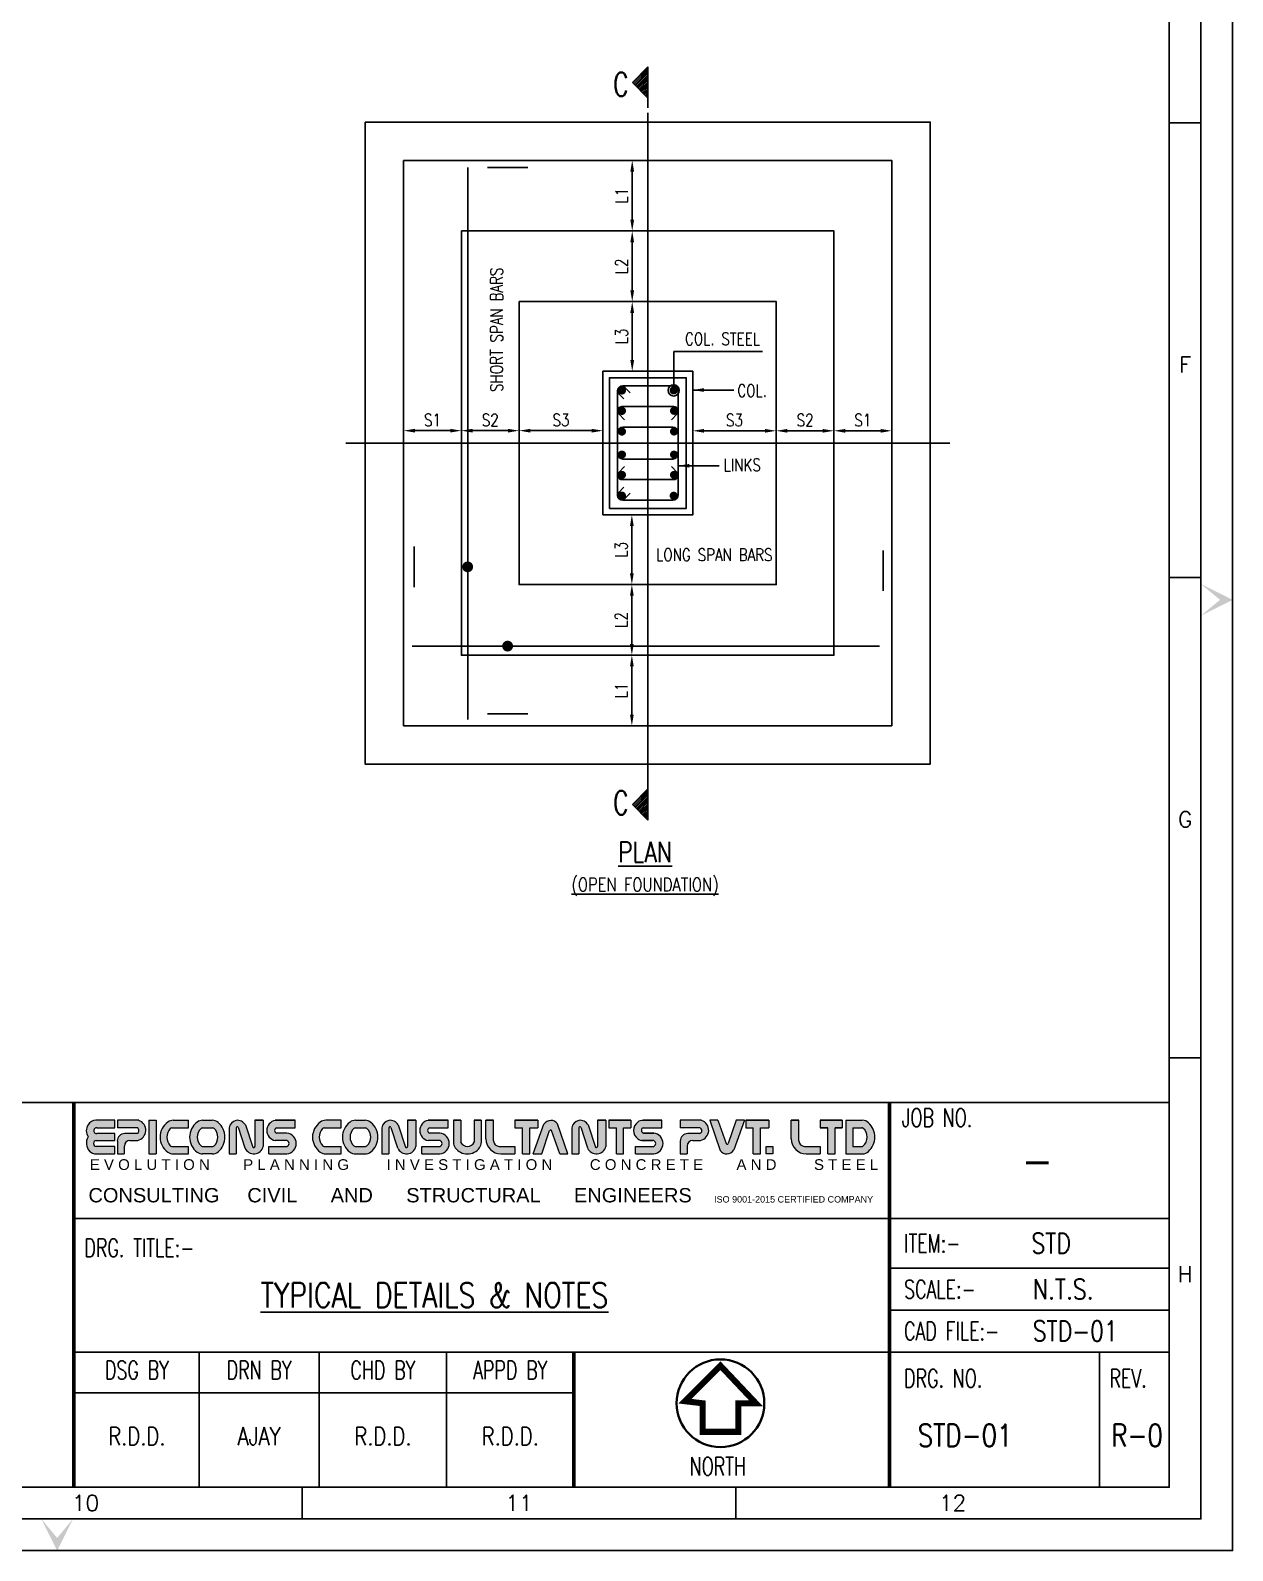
# Model space of a CAD drawing. Extents: x 455722 to 1142355, y -625363 to -272741.
# Drawn here: x 602676 to 629471, y -356295 to -322422 of the extents above; entities that cross this region are included whole.
import ezdxf
from ezdxf.enums import TextEntityAlignment as Align
from ezdxf.lldxf.tags import DXFTag

# ---------------------------------------------------------------- set-up
doc = ezdxf.new("R2010")
doc.units = 0
doc.header["$LTSCALE"] = 500
doc.header["$MEASUREMENT"] = 0
doc.layers.get('DEFPOINTS').update_dxf_attribs({"color": 4})
doc.layers.add('00 ECPL LOGO', color=250, linetype='Continuous', lineweight=20)
for name, color, linetype in [('CEN', 8, 'CENTER'), ('COL', 1, 'Continuous'), ('DIM', 5, 'Continuous'), ('FOOT', 4, 'Continuous'), ('LINK', 2, 'Continuous'), ('MISC', 5, 'Continuous'), ('NO. SECTION', 1, 'Continuous'), ('PNA', 10, 'Continuous'), ('S-REINFORCEMENT', 6, 'Continuous'), ('S-TEXT-1', 4, 'Continuous'), ('S-TITLE', 6, 'Continuous'), ('TEXT', 4, 'Continuous'), ('TEXT (SHEET)', 4, 'Continuous'), ('TEXT1', 2, 'Continuous'), ('TITLE', 4, 'Continuous')]:
    doc.layers.add(name, color=color, linetype=linetype)
doc.styles.add('ROMANS', font='r.shx', dxfattribs={"width": 0.8, "height": 275, "bigfont": 'bigfont.shx'})
doc.styles.add('SEC. TEXT', font='arial.ttf', dxfattribs={"height": 180})
tags = doc.linetypes.add('CENTER', pattern=[2, 1.25, -0.25, 0.25, -0.25]).pattern_tags.tags
tags[10:11] = [DXFTag(74, 4), DXFTag(75, 0), DXFTag(340, '0'), DXFTag(46, 1.0), DXFTag(50, 0.0), DXFTag(44, 0.0), DXFTag(45, 0.0)]
tags[8:9] = [DXFTag(74, 4), DXFTag(75, 0), DXFTag(340, '0'), DXFTag(46, 1.0), DXFTag(50, 0.0), DXFTag(44, 0.0), DXFTag(45, 0.0)]
tags[6:7] = [DXFTag(74, 4), DXFTag(75, 0), DXFTag(340, '0'), DXFTag(46, 1.0), DXFTag(50, 0.0), DXFTag(44, 0.0), DXFTag(45, 0.0)]
tags[4:5] = [DXFTag(74, 4), DXFTag(75, 0), DXFTag(340, '0'), DXFTag(46, 1.0), DXFTag(50, 0.0), DXFTag(44, 0.0), DXFTag(45, 0.0)]
tags = doc.linetypes.add('HIDDEN', pattern=[0.375, 0.25, -0.125]).pattern_tags.tags
tags[6:7] = [DXFTag(74, 4), DXFTag(75, 0), DXFTag(340, '0'), DXFTag(46, 1.0), DXFTag(50, 0.0), DXFTag(44, 0.0), DXFTag(45, 0.0)]
tags[4:5] = [DXFTag(74, 4), DXFTag(75, 0), DXFTag(340, '0'), DXFTag(46, 1.0), DXFTag(50, 0.0), DXFTag(44, 0.0), DXFTag(45, 0.0)]
doc.dimstyles.new('dim25', dxfattribs={"dimtxt": 250, "dimasz": 250, "dimexe": 200, "dimexo": 200, "dimgap": 100, "dimtad": 1, "dimdec": 0, "dimlfac": 0.25, "dimzin": 0, "dimdsep": 46, "dimtxsty": 'ROMANS', "dimcen": 0, "dimclrd": 5, "dimclre": 5, "dimclrt": 4, "dimadec": 0, "dimazin": 0, "dimtfac": 1, "dimtdec": 0, "dimtix": 1, "dimtofl": 0, "dimtmove": 2, "dimatfit": 3, "dimfxl": 0, "dimtolj": 1, "dimtzin": 0, "dimlwd": -1, "dimlwe": -1, "dimarcsym": 0})

# ---------------------------------------------------------------- blocks, each defined once
blk = doc.blocks.new('FOLDER')
at = {"layer": 'PNA'}
for points in [[(-1250, 2500), (0, 0), (0, 1000)], [(1250, 2500), (0, 0), (0, 1000)]]:
    blk.add_solid(points, dxfattribs=at)
blk = doc.blocks.new('A1')
at = {"layer": '00 ECPL LOGO'}
h = blk.add_hatch(color=7, dxfattribs=at)
h.dxf.hatch_style = 1
h.paths.add_polyline_path([(65416, 6564), (65416, 6682), (65123, 6682, 0.261636), (64999, 6612, 0.285841), (65001, 6424, 0.344902), (65022, 6205, 0.204992), (65127, 6161), (65416, 6161), (65416, 6276), (65134, 6276, -1), (65128, 6370), (65416, 6370), (65416, 6476), (65134, 6476, -1), (65132, 6564)])
h = blk.add_hatch(color=7, dxfattribs=at)
h.dxf.hatch_style = 1
h.paths.add_polyline_path([(65787, 6682), (65455, 6682), (65455, 6564), (65771, 6564, -0.440545), (65771, 6476), (65570, 6476, 0.414214), (65455, 6360), (65455, 6161), (65563, 6161), (65563, 6283, -0.414214), (65650, 6370), (65771, 6370, 0.757811)])
h.paths.add_polyline_path([(66057, 6682), (65944, 6682), (65944, 6161), (66057, 6161)])
h.paths.add_polyline_path([(66562, 6682), (66324, 6682, 0.154275), (66241, 6655, 0.519672), (66241, 6187, 0.154275), (66324, 6161), (66562, 6161), (66562, 6276), (66299, 6276, -0.210356), (66278, 6286, -0.388707), (66278, 6555, -0.210356), (66299, 6564), (66562, 6564)])
h.paths.add_polyline_path([(66927, 6682), (66780, 6682, 0.159018), (66695, 6654, 0.507969), (66695, 6189, 0.159018), (66780, 6161), (66927, 6161, 0.173791), (67019, 6194, 0.472311), (67019, 6649, 0.173791)])
h.paths.add_polyline_path([(66938, 6564, -0.185052), (66957, 6557, -0.445894), (66957, 6284, -0.185052), (66938, 6276), (66774, 6276, -0.185052), (66755, 6284, -0.445894), (66755, 6557, -0.185052), (66774, 6564)], flags=16)
h.paths.add_polyline_path([(67444, 6611, 0.723435), (67190, 6564), (67190, 6161), (67302, 6161), (67302, 6564, -0.723435), (67330, 6575), (67437, 6252, 0.724077), (67721, 6277), (67721, 6682), (67592, 6682), (67592, 6278, -0.755661), (67557, 6267)])
h.paths.add_polyline_path([(68218, 6682), (67905, 6682, 0.823713), (67905, 6367), (68089, 6367, -0.713272), (68089, 6276), (67809, 6276), (67809, 6161), (68089, 6161, 0.900309), (68089, 6484), (67928, 6484, -0.746931), (67928, 6564), (68218, 6564)])
h = blk.add_hatch(color=7, dxfattribs=at)
h.dxf.hatch_style = 1
h.paths.add_polyline_path([(68929, 6682), (68691, 6682, 0.154275), (68607, 6655, 0.519672), (68607, 6187, 0.154275), (68691, 6161), (68929, 6161), (68929, 6276), (68665, 6276, -0.210932), (68644, 6286, -0.385278), (68643, 6554, -0.212895), (68665, 6564), (68929, 6564)])
h.paths.add_polyline_path([(69394, 6649, 0.173792), (69302, 6682), (69155, 6682, 0.159018), (69070, 6654, 0.507969), (69070, 6189, 0.159018), (69155, 6161), (69302, 6161, 0.173792), (69394, 6194, 0.472311)])
h.paths.add_polyline_path([(69312, 6564, -0.185053), (69331, 6557, -0.445893), (69331, 6284, -0.185053), (69312, 6276), (69149, 6276, -0.185053), (69129, 6284, -0.445893), (69129, 6557, -0.185053), (69149, 6564)], flags=16)
h.paths.add_polyline_path([(69562, 6564), (69562, 6161), (69674, 6161), (69674, 6564, -0.436861), (69690, 6581, -0.319738), (69704, 6571), (69809, 6252, 0.724077), (70093, 6277), (70093, 6682), (69964, 6682), (69964, 6278, -0.755661), (69930, 6267), (69816, 6611, 0.723435)])
h.paths.add_polyline_path([(70594, 6682), (70281, 6682, 0.823713), (70281, 6367), (70466, 6367, -0.713272), (70466, 6276), (70185, 6276), (70185, 6161), (70466, 6161, 0.900309), (70466, 6484), (70304, 6484, -0.746931), (70304, 6564), (70594, 6564)])
h.paths.add_polyline_path([(70788, 6682), (70676, 6682), (70676, 6341, 0.160106), (70704, 6256, 0.505303), (71080, 6256, 0.160106), (71108, 6341), (71108, 6682), (70999, 6682), (70999, 6342, -0.621318), (70788, 6342)])
h.paths.add_polyline_path([(71299, 6682), (71181, 6682), (71181, 6392, 0.414214), (71412, 6161), (71631, 6161), (71631, 6276), (71386, 6276, -0.414214), (71299, 6363)])
h.paths.add_polyline_path([(71989, 6682), (71631, 6682), (71631, 6567), (71748, 6567), (71748, 6161), (71860, 6161), (71860, 6567), (71989, 6567)])
h.paths.add_polyline_path([(72294, 6628, 0.539211), (72081, 6621), (71915, 6161), (72046, 6161), (72170, 6522, -0.708617), (72197, 6522), (72327, 6161), (72453, 6161)])
h.paths.add_polyline_path([(72766, 6611, 0.723435), (72512, 6564), (72512, 6161), (72624, 6161), (72624, 6564, -0.723435), (72653, 6575), (72759, 6252, 0.724077), (73043, 6277), (73043, 6682), (72914, 6682), (72914, 6278, -0.755661), (72880, 6267)])
h.paths.add_polyline_path([(73430, 6682), (73090, 6682), (73090, 6567), (73206, 6567), (73206, 6161), (73319, 6161), (73319, 6567), (73430, 6567)])
h.paths.add_polyline_path([(73915, 6682), (73623, 6682, 0.157568), (73539, 6654, 0.511532), (73539, 6394, 0.157569), (73623, 6367), (73786, 6367, -0.713272), (73786, 6276), (73506, 6276), (73506, 6161), (73786, 6161, 0.900308), (73786, 6484), (73630, 6484), (73624, 6484, -0.722204), (73624, 6567), (73915, 6567)])
h = blk.add_hatch(color=7, dxfattribs=at)
h.dxf.hatch_style = 1
h.paths.add_polyline_path([(74531, 6682), (74198, 6682), (74198, 6564), (74501, 6564, -0.270444), (74526, 6549, -0.26297), (74526, 6491, -0.270444), (74501, 6476), (74314, 6476, 0.414214), (74198, 6360), (74198, 6161), (74307, 6161), (74307, 6283, -0.414214), (74393, 6370), (74515, 6370, 0.757811)])
h.paths.add_polyline_path([(74784, 6682), (74659, 6682), (74818, 6215, 0.539211), (75030, 6221), (75196, 6682), (75065, 6682), (74941, 6320, -0.708617), (74914, 6320)])
h.paths.add_polyline_path([(75574, 6682), (75217, 6682), (75217, 6567), (75333, 6567), (75333, 6161), (75446, 6161), (75446, 6567), (75574, 6567)])
h.paths.add_polyline_path([(76042, 6682), (75924, 6682), (75924, 6392, 0.414214), (76155, 6161), (76374, 6161), (76374, 6276), (76129, 6276, -0.414214), (76042, 6363)])
h.paths.add_polyline_path([(75638, 6276), (75531, 6276), (75531, 6161), (75638, 6161)])
h = blk.add_hatch(color=7, dxfattribs=at)
h.dxf.hatch_style = 1
h.paths.add_polyline_path([(76374, 6682), (76374, 6567), (76490, 6567), (76490, 6161), (76603, 6161), (76603, 6567), (76715, 6567), (76715, 6682)])
h.paths.add_polyline_path([(76771, 6682), (76771, 6161), (77026, 6161, 0.189446), (77124, 6199, 0.435754), (77124, 6643, 0.189446), (77026, 6682)])
h.paths.add_polyline_path([(77029, 6567, -0.519112), (77029, 6276), (76881, 6276), (76881, 6567)], flags=16)
at = {"color": 1}
for p, q in [((81794, 6959), (1969, 6959)), ((64792, 5159), (81794, 5159)), ((64792, 3084), (81794, 3084)), ((64792, 2451), (72548, 2451))]:
    blk.add_line(p, q, dxfattribs=at)
at = {"color": 5, "linetype": 'ByBlock', "lineweight": -2}
for p, q in [((77465, 4384), (81794, 4384)), ((77465, 3734), (81794, 3734)), ((66725, 984), (66725, 3084)), ((68592, 984), (68592, 3084)), ((70570, 984), (70570, 3084)), ((80711, 3084), (80711, 984))]:
    blk.add_line(p, q, dxfattribs=at)
blk.add_line((72548, 984), (72548, 3084))
at = {"flags": 128}
blk.add_lwpolyline([(0, 0), (82779, 0), (82779, 58231), (0, 58231)], close=True, dxfattribs=at)
at = {"color": 1, "const_width": 56.6}
for points in [[(64777, 984), (64777, 6959)], [(77447, 984), (77447, 6959)], [(72548, 984), (72548, 3084)]]:
    blk.add_lwpolyline(points, dxfattribs=at)
at = {"layer": '00 ECPL LOGO', "color": 7}
for p, q in [((65416, 6682), (65123, 6682)), ((65416, 6564), (65416, 6682)), ((65787, 6682), (65455, 6682)), ((65455, 6682), (65455, 6564)), ((65944, 6682), (66057, 6682)), ((65944, 6682), (65944, 6161)), ((66057, 6682), (66057, 6161)), ((66324, 6682), (66562, 6682)), ((66562, 6564), (66562, 6682)), ((66780, 6682), (66927, 6682)), ((67444, 6611), (67557, 6267)), ((67592, 6682), (67721, 6682)), ((67721, 6682), (67592, 6682)), ((67592, 6682), (67592, 6276)), ((67721, 6682), (67721, 6276)), ((67905, 6682), (68218, 6682)), ((68218, 6682), (67905, 6682)), ((68218, 6564), (68218, 6682)), ((68929, 6682), (68691, 6682)), ((68929, 6564), (68929, 6682)), ((69155, 6682), (69302, 6682)), ((69816, 6611), (69930, 6267)), ((69964, 6682), (70093, 6682)), ((69964, 6682), (70093, 6682)), ((70093, 6682), (69964, 6682)), ((69964, 6682), (69964, 6276)), ((70093, 6682), (70093, 6277)), ((70281, 6682), (70594, 6682)), ((70281, 6682), (70594, 6682)), ((70594, 6682), (70281, 6682)), ((70594, 6564), (70594, 6682)), ((70676, 6682), (70788, 6682)), ((70788, 6682), (70676, 6682)), ((70676, 6682), (70676, 6341)), ((70788, 6682), (70788, 6342)), ((70999, 6682), (71108, 6682)), ((71108, 6682), (70999, 6682)), ((70999, 6682), (70999, 6342)), ((71108, 6682), (71108, 6341)), ((71181, 6682), (71299, 6682)), ((71299, 6682), (71181, 6682)), ((71181, 6392), (71181, 6682)), ((71299, 6363), (71299, 6682)), ((71631, 6682), (71989, 6682)), ((71989, 6682), (71631, 6682)), ((71631, 6682), (71631, 6567)), ((71915, 6161), (72081, 6621)), ((71989, 6682), (71989, 6567)), ((72453, 6161), (72294, 6628)), ((72766, 6611), (72880, 6267)), ((72914, 6682), (72914, 6276)), ((72914, 6682), (73043, 6682)), ((72914, 6682), (73043, 6682)), ((73043, 6682), (72914, 6682)), ((72914, 6682), (73043, 6682)), ((73043, 6682), (73043, 6276)), ((73090, 6682), (73090, 6567)), ((73090, 6682), (73430, 6682)), ((73430, 6682), (73090, 6682)), ((73090, 6682), (73430, 6682)), ((73090, 6682), (73430, 6682)), ((73430, 6682), (73090, 6682)), ((73430, 6682), (73430, 6567)), ((73602, 6682), (73915, 6682)), ((73602, 6682), (73915, 6682)), ((73915, 6682), (73623, 6682)), ((73915, 6564), (73915, 6682)), ((74198, 6682), (74198, 6564)), ((74531, 6682), (74198, 6682)), ((74659, 6682), (74818, 6215)), ((74784, 6682), (74659, 6682)), ((74784, 6682), (74659, 6682)), ((74784, 6682), (74914, 6320)), ((75065, 6682), (74941, 6320)), ((75196, 6682), (75030, 6221)), ((75196, 6682), (75065, 6682)), ((75123, 6682), (75065, 6682)), ((75196, 6682), (75065, 6682)), ((75217, 6682), (75217, 6567)), ((75217, 6682), (75574, 6682)), ((75574, 6682), (75217, 6682)), ((75217, 6682), (75574, 6682)), ((75217, 6682), (75574, 6682)), ((75217, 6682), (75574, 6682)), ((75574, 6682), (75574, 6567)), ((75924, 6392), (75924, 6682)), ((75924, 6682), (76042, 6682)), ((76042, 6682), (75924, 6682)), ((76042, 6363), (76042, 6682)), ((76374, 6682), (76374, 6567)), ((76374, 6682), (76715, 6682)), ((76715, 6682), (76374, 6682)), ((76715, 6682), (76715, 6567)), ((76771, 6682), (76771, 6161)), ((76771, 6682), (77026, 6682)), ((65134, 6564), (65416, 6564)), ((65416, 6476), (65134, 6476)), ((65416, 6370), (65416, 6476)), ((65771, 6564), (65455, 6564)), ((65771, 6476), (65570, 6476)), ((66299, 6564), (66562, 6564)), ((66774, 6564), (66938, 6564)), ((67190, 6564), (67190, 6161)), ((67302, 6564), (67302, 6161)), ((67330, 6575), (67437, 6252)), ((67721, 6564), (67721, 6564)), ((67928, 6564), (68218, 6564)), ((68089, 6484), (67928, 6484)), ((68665, 6564), (68929, 6564)), ((69149, 6564), (69312, 6564)), ((69562, 6564), (69562, 6161)), ((69674, 6564), (69674, 6161)), ((69704, 6571), (69809, 6252)), ((70093, 6564), (70093, 6564)), ((70304, 6564), (70594, 6564)), ((70466, 6484), (70304, 6484)), ((71631, 6567), (71748, 6567)), ((71748, 6161), (71748, 6567)), ((71860, 6161), (71860, 6567)), ((71860, 6567), (71989, 6567)), ((72046, 6161), (72170, 6522)), ((72327, 6161), (72197, 6522)), ((72512, 6564), (72512, 6161)), ((72624, 6564), (72624, 6161)), ((72653, 6575), (72759, 6252)), ((73043, 6564), (73043, 6564)), ((73090, 6567), (73206, 6567)), ((73090, 6567), (73206, 6567)), ((73206, 6161), (73206, 6567)), ((73319, 6161), (73319, 6567)), ((73319, 6567), (73430, 6567)), ((73319, 6567), (73430, 6567)), ((73624, 6567), (73915, 6567)), ((73786, 6484), (73624, 6484)), ((73630, 6484), (73786, 6484)), ((74501, 6564), (74198, 6564)), ((74501, 6476), (74314, 6476)), ((75217, 6567), (75333, 6567)), ((75217, 6567), (75333, 6567)), ((75333, 6161), (75333, 6567)), ((75446, 6161), (75446, 6567)), ((75446, 6567), (75574, 6567)), ((75446, 6567), (75574, 6567)), ((76374, 6567), (76490, 6567)), ((76490, 6567), (76374, 6567)), ((76490, 6161), (76490, 6567)), ((76603, 6161), (76603, 6567)), ((76603, 6567), (76715, 6567)), ((76603, 6567), (76715, 6567)), ((76715, 6567), (76603, 6567)), ((76881, 6567), (76881, 6276)), ((76881, 6567), (77019, 6567)), ((65127, 6161), (65416, 6161)), ((65128, 6370), (65416, 6370)), ((65416, 6276), (65128, 6276)), ((65416, 6161), (65416, 6276)), ((65455, 6360), (65455, 6161)), ((65455, 6161), (65563, 6161)), ((65563, 6283), (65563, 6161)), ((65650, 6370), (65771, 6370)), ((65944, 6161), (66057, 6161)), ((66299, 6276), (66562, 6276)), ((66324, 6161), (66562, 6161)), ((66562, 6161), (66562, 6276)), ((66774, 6276), (66938, 6276)), ((66927, 6161), (66780, 6161)), ((67190, 6161), (67302, 6161)), ((67569, 6161), (67592, 6161)), ((67592, 6162), (67592, 6161)), ((67721, 6276), (67721, 6276)), ((67809, 6161), (67809, 6276)), ((67809, 6276), (68089, 6276)), ((67809, 6161), (68089, 6161)), ((67809, 6161), (68089, 6161)), ((68089, 6367), (67905, 6367)), ((68665, 6276), (68929, 6276)), ((68691, 6161), (68929, 6161)), ((68929, 6161), (68929, 6276)), ((69149, 6276), (69312, 6276)), ((69155, 6161), (69302, 6161)), ((69562, 6161), (69674, 6161)), ((69562, 6161), (69674, 6161)), ((69562, 6161), (69674, 6161)), ((70185, 6161), (70185, 6276)), ((70185, 6276), (70466, 6276)), ((70185, 6276), (70466, 6276)), ((70185, 6161), (70466, 6161)), ((70185, 6161), (70466, 6161)), ((70185, 6161), (70466, 6161)), ((70466, 6367), (70281, 6367)), ((71386, 6276), (71631, 6276)), ((71412, 6161), (71631, 6161)), ((71412, 6161), (71631, 6161)), ((71631, 6276), (71631, 6161)), ((71748, 6161), (71860, 6161)), ((71748, 6161), (71860, 6161)), ((71915, 6161), (72046, 6161)), ((71989, 6161), (72046, 6161)), ((72327, 6161), (72453, 6161)), ((72327, 6161), (72453, 6161)), ((72512, 6161), (72624, 6161)), ((72512, 6161), (72624, 6161)), ((72512, 6161), (72624, 6161)), ((73043, 6276), (73043, 6276)), ((73206, 6161), (73319, 6161)), ((73206, 6161), (73319, 6161)), ((73206, 6161), (73319, 6161)), ((73206, 6161), (73319, 6161)), ((73506, 6161), (73506, 6276)), ((73506, 6276), (73786, 6276)), ((73506, 6276), (73786, 6276)), ((73506, 6276), (73786, 6276)), ((73506, 6161), (73786, 6161)), ((73506, 6161), (73786, 6161)), ((73506, 6161), (73786, 6161)), ((73506, 6161), (73786, 6161)), ((73506, 6161), (73786, 6161)), ((73786, 6367), (73602, 6367)), ((73623, 6367), (73774, 6367)), ((74198, 6360), (74198, 6161)), ((74198, 6161), (74307, 6161)), ((74307, 6283), (74307, 6161)), ((74393, 6370), (74515, 6370)), ((75333, 6161), (75446, 6161)), ((75333, 6161), (75446, 6161)), ((75333, 6161), (75446, 6161)), ((76129, 6276), (76374, 6276)), ((76155, 6161), (76374, 6161)), ((76155, 6161), (76374, 6161)), ((76374, 6276), (76374, 6161)), ((76490, 6161), (76603, 6161)), ((76490, 6161), (76603, 6161)), ((76490, 6161), (76603, 6161)), ((76490, 6161), (76603, 6161)), ((76507, 6161), (76603, 6161)), ((76507, 6161), (76603, 6161)), ((76507, 6161), (76603, 6161)), ((76507, 6161), (76603, 6161)), ((76771, 6161), (77026, 6161)), ((76881, 6276), (77019, 6276))]:
    blk.add_line(p, q, dxfattribs=at)
blk.add_lwpolyline([(75531, 6276), (75638, 6276), (75638, 6161), (75531, 6161)], close=True, dxfattribs=at)
for centre, radius, start, end in [((65151, 6520), 178, 148.648, 212.4563), ((65123, 6537), 145, 90, 148.648), ((65735, 6528), 162, 282.7188, 71.3398), ((66405, 6421), 286, 125.0807, 234.9193), ((66324, 6537), 145, 90, 125.0807), ((66865, 6421), 288, 126.1417, 233.8583), ((66780, 6537), 145, 90, 126.1417), ((66927, 6537), 145, 50.5638, 90), ((66832, 6421), 295, 309.4362, 50.5638), ((67324, 6546), 136, 28.75, 172.2831), ((67936, 6524), 160, 101.0425, 258.9575), ((68772, 6421), 286, 125.0807, 234.9193), ((68691, 6537), 145, 90, 125.0807), ((69239, 6421), 288, 126.1417, 233.8583), ((69155, 6537), 145, 90, 126.1417), ((69302, 6537), 145, 50.5638, 90), ((69207, 6421), 295, 309.4362, 50.5638), ((69697, 6546), 136, 28.75, 172.2831), ((70312, 6524), 160, 101.0425, 258.9575), ((72190, 6554), 127, 35.166, 148.5022), ((72647, 6546), 136, 28.75, 172.2831), ((73633, 6524), 160, 125.818, 234.182), ((73623, 6537), 145, 90, 125.818), ((74479, 6528), 162, 282.7188, 71.3398), ((77026, 6537), 145, 47.0907, 90), ((76918, 6421), 303, 312.9093, 47.0907), ((65151, 6328), 178, 147.5437, 223.6612), ((65133, 6520), 44.1, 88.7637, 271.2363), ((65570, 6360), 116, 90, 180), ((65731, 6520), 59.7, 312.4487, 47.5513), ((66424, 6420), 199, 137.5171, 222.4829), ((66299, 6535), 28.9, 90, 137.5171), ((66877, 6420), 183, 131.9364, 228.0636), ((66774, 6535), 28.9, 90, 131.9364), ((66938, 6535), 28.9, 48.0636, 90), ((66834, 6420), 183, 311.9364, 48.0636), ((67318, 6565), 16.2, 40.0191, 183.5523), ((67939, 6524), 41.8, 106.4856, 253.5144), ((68072, 6322), 162, 276.006, 83.994), ((68792, 6421), 200, 138.0741, 222.3563), ((68665, 6535), 28.9, 90, 138.0741), ((69252, 6420), 183, 131.9364, 228.0636), ((69149, 6535), 28.9, 90, 131.9364), ((69312, 6535), 28.9, 48.0636, 90), ((69209, 6420), 183, 311.9364, 48.0636), ((69690, 6565), 16.2, 89.1577, 183.5523), ((69690, 6567), 14.5, 18.2334, 89.1577), ((70316, 6524), 41.8, 106.4856, 253.5144), ((70449, 6322), 162, 276.006, 83.994), ((71412, 6392), 231, 180, 270), ((72184, 6517), 14.5, 19.7665, 161.0546), ((72640, 6565), 16.2, 40.0191, 183.5523), ((73623, 6512), 145, 234.182, 270), ((73638, 6525), 43.7, 108.3261, 238.1957), ((73630, 6513), 28.9, 238.1957, 270), ((73769, 6322), 162, 276.006, 83.994), ((74314, 6360), 116, 90, 180), ((74501, 6535), 28.9, 29.4672, 90), ((74501, 6505), 28.9, 270, 330.5328), ((74474, 6520), 59.7, 330.5328, 29.4672), ((76155, 6392), 231, 180, 270), ((77019, 6538), 28.9, 51.4816, 90), ((76926, 6422), 178, 308.5184, 51.4816), ((65127, 6305), 145, 223.6612, 270), ((65131, 6323), 46.8, 94.0242, 265.9758), ((65650, 6283), 86.7, 90, 180), ((66324, 6305), 145, 234.9193, 270), ((66299, 6305), 28.9, 222.4829, 270), ((66780, 6305), 145, 233.8583, 270), ((66774, 6305), 28.9, 228.0636, 270), ((66927, 6305), 145, 270, 309.4362), ((66938, 6305), 28.9, 270, 311.9364), ((67575, 6311), 150, 203.2219, 346.755), ((67573, 6277), 19, 214.0796, 357.6127), ((68074, 6322), 48, 289.0016, 70.9984), ((68691, 6305), 145, 234.9193, 270), ((68665, 6305), 28.9, 222.3563, 270), ((69155, 6305), 145, 233.8583, 270), ((69149, 6305), 28.9, 228.0636, 270), ((69302, 6305), 145, 270, 309.4362), ((69312, 6305), 28.9, 270, 311.9364), ((69947, 6311), 150, 203.2219, 346.8516), ((69945, 6277), 19, 214.0796, 357.6127), ((70450, 6322), 48, 289.0016, 70.9984), ((70820, 6341), 145, 180, 216.3848), ((70892, 6394), 234, 216.3848, 323.6152), ((70893, 6394), 118, 206.2931, 333.7069), ((70964, 6341), 145, 323.6152, 0), ((71386, 6363), 86.7, 180, 270), ((72897, 6311), 150, 203.2219, 346.755), ((72895, 6277), 19, 214.0796, 357.6127), ((73771, 6322), 48, 289.0016, 70.9984), ((74393, 6283), 86.7, 90, 180), ((74922, 6288), 127, 215.166, 328.5022), ((74928, 6325), 14.5, 199.7665, 341.0546), ((76129, 6363), 86.7, 180, 270), ((77019, 6305), 28.9, 270, 308.5184), ((77026, 6305), 145, 270, 312.9093)]:
    blk.add_arc(centre, radius, start, end, dxfattribs=at)
at = {"layer": 'PNA'}
for p, q in [((81794, 22171), (82287, 22171)), ((81794, 15109), (82287, 15109)), ((81794, 7653), (82287, 7653)), ((68326, 984), (68326, 492)), ((75060, 984), (75060, 492))]:
    blk.add_line(p, q, dxfattribs=at)
at = {"layer": 'PNA', "color": 1}
for points in [[(984, 492), (82287, 492), (82287, 57739), (984, 57739)], [(1969, 984), (81794, 984), (81794, 57247), (1969, 57247)]]:
    blk.add_lwpolyline(points, close=True, dxfattribs=at)
at = {"layer": 'PNA', "xscale": 0.196857838483993, "yscale": 0.196857838483993, "zscale": 0.196857838483993, "rotation": 90}
blk.add_blockref('FOLDER', (82779, 14764), dxfattribs=at)
at = {"layer": 'PNA', "xscale": 0.1968578388914466, "yscale": 0.1968578388914466, "zscale": 0.1968578388914466}
blk.add_blockref('FOLDER', (64520, 0), dxfattribs=at)
at = {"layer": '00 ECPL LOGO', "color": 7, "attachment_point": 1, "style": 'SEC. TEXT'}
for s, insert, char_height, width in [('\\pt3669.2;E V O L U T I O N        P L A N N I N G         I N V E S T I G A T I O N         C O N C R E T E        A N D         S T E E L', (65027, 6078), 166.781, 495341.65), ('\\pt4892.2;CONSULTING     CIVIL      AND      STRUCTURAL      ENGINEERS', (65006, 5630), 222.37, 551225.43), ('\\pt2201.5;ISO 9001-2015 CERTIFIED COMPANY', (74724, 5505), 100.07, 482873.39)]:
    blk.add_mtext(s, dxfattribs=dict(at, insert=insert, char_height=char_height, width=width))
at = {"layer": 'PNA', "style": 'ROMANS'}
for s, height, p in [('F', 246, (82041, 18417)), ('G', 246, (82041, 11355)), ('H', 246, (82041, 4292)), ('10', 246.1, (64960, 738)), ('11', 246.1, (71694, 738)), ('12', 246.1, (78428, 738))]:
    blk.add_text(s, height=height, dxfattribs=at).set_placement(p, align=Align.MIDDLE)
at = {"layer": 'TEXT (SHEET)', "color": 4, "style": 'ROMANS', "width": 0.7}
for s, p in [('JOB NO.', (77639, 6582)), ('NORTH', (74345, 1166))]:
    blk.add_text(s, height=283.2, dxfattribs=at).set_placement(p)
for s, height, p in [('DRG. TITLE:-', 283.16, (64944, 4701)), ('ITEM:-', 283.2, (77676, 4772)), ('SCALE:-', 283.2, (77676, 4059)), ('CAD FILE:-', 283.2, (77676, 3409)), ('DRG. NO. ', 283.2, (77676, 2676)), ('REV.', 283.2, (80867, 2676))]:
    blk.add_text(s, height=height, dxfattribs=at).set_placement(p, align=Align.MIDDLE_LEFT)
for s, p in [('DSG BY', (65759, 2803)), ('DRN BY', (67659, 2803)), ('CHD BY', (69581, 2803)), ('APPD BY', (71559, 2803))]:
    blk.add_text(s, height=283.2, dxfattribs=at).set_placement(p, align=Align.MIDDLE_CENTER)
blk = doc.blocks.new('*D5')
at = {"layer": 'DEFPOINTS', "color": 0, "transparency": 16777216}
for p in [(616438, -333217), (616081, -334769), (616438, -334769)]:
    blk.add_point(p, dxfattribs=at)
at = {"layer": 'DIM', "color": 5, "transparency": 16777216}
for p, q in [((616238, -333217), (615881, -333217)), ((616081, -333467), (616081, -334519)), ((616238, -334769), (615881, -334769))]:
    blk.add_line(p, q, dxfattribs=at)
for points in [[(616039, -333467), (616123, -333467), (616081, -333217)], [(616039, -334519), (616123, -334519), (616081, -334769)]]:
    blk.add_solid(points, dxfattribs=at)
at = {"layer": 'DIM', "color": 4, "transparency": 16777216, "insert": (615843, -333993), "char_height": 275, "attachment_point": 5, "rotation": 90, "style": 'ROMANS'}
blk.add_mtext('\\A1;L3', dxfattribs=at)
blk = doc.blocks.new('*D6')
at = {"layer": 'DEFPOINTS', "color": 0, "transparency": 16777216}
for p in [(616438, -336343), (616081, -337917), (616438, -337917)]:
    blk.add_point(p, dxfattribs=at)
at = {"layer": 'DIM', "color": 5, "transparency": 16777216}
for p, q in [((616238, -336343), (615881, -336343)), ((616081, -336593), (616081, -337667)), ((616238, -337917), (615881, -337917))]:
    blk.add_line(p, q, dxfattribs=at)
for points in [[(616039, -336593), (616123, -336593), (616081, -336343)], [(616039, -337667), (616123, -337667), (616081, -337917)]]:
    blk.add_solid(points, dxfattribs=at)
at = {"layer": 'DIM', "color": 4, "transparency": 16777216, "insert": (615843, -337130), "char_height": 275, "attachment_point": 5, "rotation": 90, "style": 'ROMANS'}
blk.add_mtext('\\A1;L1', dxfattribs=at)
blk = doc.blocks.new('*D7')
at = {"layer": 'DEFPOINTS', "color": 0, "transparency": 16777216}
for p in [(616438, -334769), (616081, -336343), (616438, -336343)]:
    blk.add_point(p, dxfattribs=at)
at = {"layer": 'DIM', "color": 5, "transparency": 16777216}
for p, q in [((616238, -334769), (615881, -334769)), ((616081, -335019), (616081, -336093)), ((616238, -336343), (615881, -336343))]:
    blk.add_line(p, q, dxfattribs=at)
for points in [[(616039, -335019), (616123, -335019), (616081, -334769)], [(616039, -336093), (616123, -336093), (616081, -336343)]]:
    blk.add_solid(points, dxfattribs=at)
at = {"layer": 'DIM', "color": 4, "transparency": 16777216, "insert": (615843, -335556), "char_height": 275, "attachment_point": 5, "rotation": 90, "style": 'ROMANS'}
blk.add_mtext('\\A1;L2', dxfattribs=at)
blk = doc.blocks.new('*D8')
at = {"layer": 'DEFPOINTS', "color": 0, "transparency": 16777216}
for p in [(616089, -325317), (616438, -325317), (616434, -326891)]:
    blk.add_point(p, dxfattribs=at)
at = {"layer": 'DIM', "color": 5, "transparency": 16777216}
for p, q in [((616238, -325317), (615889, -325317)), ((616089, -326641), (616089, -325567)), ((616234, -326891), (615889, -326891))]:
    blk.add_line(p, q, dxfattribs=at)
for points in [[(616047, -325567), (616131, -325567), (616089, -325317)], [(616047, -326641), (616131, -326641), (616089, -326891)]]:
    blk.add_solid(points, dxfattribs=at)
at = {"layer": 'DIM', "color": 4, "transparency": 16777216, "insert": (615851, -326104), "char_height": 275, "attachment_point": 5, "rotation": 90, "style": 'ROMANS'}
blk.add_mtext('\\A1;L1', dxfattribs=at)
blk = doc.blocks.new('*D9')
at = {"layer": 'DEFPOINTS', "color": 0, "transparency": 16777216}
for p in [(613569, -331340), (615435, -331340), (615435, -331340)]:
    blk.add_point(p, dxfattribs=at)
at = {"layer": 'DIM', "color": 5, "transparency": 16777216}
blk.add_line((613819, -331340), (615185, -331340), dxfattribs=at)
for points in [[(613819, -331299), (613819, -331382), (613569, -331340)], [(615185, -331299), (615185, -331382), (615435, -331340)]]:
    blk.add_solid(points, dxfattribs=at)
at = {"layer": 'DIM', "color": 4, "transparency": 16777216, "insert": (614502, -331103), "char_height": 275, "attachment_point": 5, "style": 'ROMANS'}
blk.add_mtext('\\A1;S3', dxfattribs=at)
blk = doc.blocks.new('*D10')
at = {"layer": 'DEFPOINTS', "color": 0, "transparency": 16777216}
for p in [(612282, -331340), (610994, -331617), (612282, -331617)]:
    blk.add_point(p, dxfattribs=at)
at = {"layer": 'DIM', "color": 5, "transparency": 16777216}
for p, q in [((610994, -331417), (610994, -331140)), ((612282, -331417), (612282, -331140)), ((611244, -331340), (612032, -331340))]:
    blk.add_line(p, q, dxfattribs=at)
for points in [[(611244, -331299), (611244, -331382), (610994, -331340)], [(612032, -331299), (612032, -331382), (612282, -331340)]]:
    blk.add_solid(points, dxfattribs=at)
at = {"layer": 'DIM', "color": 4, "transparency": 16777216, "insert": (611638, -331103), "char_height": 275, "attachment_point": 5, "style": 'ROMANS'}
blk.add_mtext('\\A1;S1', dxfattribs=at)
blk = doc.blocks.new('*D11')
at = {"layer": 'DEFPOINTS', "color": 0, "transparency": 16777216}
for p in [(613569, -331340), (612282, -331617), (613569, -331617)]:
    blk.add_point(p, dxfattribs=at)
at = {"layer": 'DIM', "color": 5, "transparency": 16777216}
for p, q in [((612282, -331417), (612282, -331140)), ((613569, -331417), (613569, -331140)), ((612532, -331340), (613319, -331340))]:
    blk.add_line(p, q, dxfattribs=at)
for points in [[(612532, -331299), (612532, -331382), (612282, -331340)], [(613319, -331299), (613319, -331382), (613569, -331340)]]:
    blk.add_solid(points, dxfattribs=at)
at = {"layer": 'DIM', "color": 4, "transparency": 16777216, "insert": (612926, -331103), "char_height": 275, "attachment_point": 5, "style": 'ROMANS'}
blk.add_mtext('\\A1;S2', dxfattribs=at)
blk = doc.blocks.new('*D12')
at = {"layer": 'DEFPOINTS', "color": 0, "transparency": 16777216}
for p in [(616089, -328465), (616438, -328465), (616437, -330017)]:
    blk.add_point(p, dxfattribs=at)
at = {"layer": 'DIM', "color": 5, "transparency": 16777216}
for p, q in [((616238, -328465), (615889, -328465)), ((616089, -329767), (616089, -328715)), ((616237, -330017), (615889, -330017))]:
    blk.add_line(p, q, dxfattribs=at)
for points in [[(616047, -328715), (616131, -328715), (616089, -328465)], [(616047, -329767), (616131, -329767), (616089, -330017)]]:
    blk.add_solid(points, dxfattribs=at)
at = {"layer": 'DIM', "color": 4, "transparency": 16777216, "insert": (615851, -329241), "char_height": 275, "attachment_point": 5, "rotation": 90, "style": 'ROMANS'}
blk.add_mtext('\\A1;L3', dxfattribs=at)
blk = doc.blocks.new('*D13')
at = {"layer": 'DEFPOINTS', "color": 0, "transparency": 16777216}
for p in [(619298, -331343), (617438, -331617), (619298, -331617)]:
    blk.add_point(p, dxfattribs=at)
at = {"layer": 'DIM', "color": 5, "transparency": 16777216}
for p, q in [((617438, -331417), (617438, -331143)), ((619298, -331417), (619298, -331143)), ((617688, -331343), (619048, -331343))]:
    blk.add_line(p, q, dxfattribs=at)
for points in [[(617688, -331302), (617688, -331385), (617438, -331343)], [(619048, -331302), (619048, -331385), (619298, -331343)]]:
    blk.add_solid(points, dxfattribs=at)
at = {"layer": 'DIM', "color": 4, "transparency": 16777216, "insert": (618368, -331106), "char_height": 275, "attachment_point": 5, "style": 'ROMANS'}
blk.add_mtext('\\A1;S3', dxfattribs=at)
blk = doc.blocks.new('*D14')
at = {"layer": 'DEFPOINTS', "color": 0, "transparency": 16777216}
for p in [(621873, -331343), (620586, -331617), (621873, -331617)]:
    blk.add_point(p, dxfattribs=at)
at = {"layer": 'DIM', "color": 5, "transparency": 16777216}
for p, q in [((620586, -331417), (620586, -331143)), ((621873, -331417), (621873, -331143)), ((620836, -331343), (621623, -331343))]:
    blk.add_line(p, q, dxfattribs=at)
for points in [[(620836, -331302), (620836, -331385), (620586, -331343)], [(621623, -331302), (621623, -331385), (621873, -331343)]]:
    blk.add_solid(points, dxfattribs=at)
at = {"layer": 'DIM', "color": 4, "transparency": 16777216, "insert": (621229, -331106), "char_height": 275, "attachment_point": 5, "style": 'ROMANS'}
blk.add_mtext('\\A1;S1', dxfattribs=at)
blk = doc.blocks.new('*D15')
at = {"layer": 'DEFPOINTS', "color": 0, "transparency": 16777216}
for p in [(620586, -331343), (619298, -331617), (620586, -331617)]:
    blk.add_point(p, dxfattribs=at)
at = {"layer": 'DIM', "color": 5, "transparency": 16777216}
for p, q in [((619298, -331417), (619298, -331143)), ((620586, -331417), (620586, -331143)), ((619548, -331343), (620336, -331343))]:
    blk.add_line(p, q, dxfattribs=at)
for points in [[(619548, -331302), (619548, -331385), (619298, -331343)], [(620336, -331302), (620336, -331385), (620586, -331343)]]:
    blk.add_solid(points, dxfattribs=at)
at = {"layer": 'DIM', "color": 4, "transparency": 16777216, "insert": (619942, -331106), "char_height": 275, "attachment_point": 5, "style": 'ROMANS'}
blk.add_mtext('\\A1;S2', dxfattribs=at)
blk = doc.blocks.new('*D16')
at = {"layer": 'DEFPOINTS', "color": 0, "transparency": 16777216}
for p in [(616089, -326891), (616434, -326891), (616438, -328465)]:
    blk.add_point(p, dxfattribs=at)
at = {"layer": 'DIM', "color": 5, "transparency": 16777216}
for p, q in [((616234, -326891), (615889, -326891)), ((616089, -328215), (616089, -327141)), ((616238, -328465), (615889, -328465))]:
    blk.add_line(p, q, dxfattribs=at)
for points in [[(616047, -327141), (616131, -327141), (616089, -326891)], [(616047, -328215), (616131, -328215), (616089, -328465)]]:
    blk.add_solid(points, dxfattribs=at)
at = {"layer": 'DIM', "color": 4, "transparency": 16777216, "insert": (615851, -327678), "char_height": 275, "attachment_point": 5, "rotation": 90, "style": 'ROMANS'}
blk.add_mtext('\\A1;L2', dxfattribs=at)

msp = doc.modelspace()

# ---------------------------------------------------------------- hatches: boundary and pattern name
at = {"layer": 'NO. SECTION', "ltscale": 5}
h = msp.add_hatch(dxfattribs=at)
h.set_pattern_fill('ANSI31', color=256, scale=220.680914, angle=90, style=0)
h.set_pattern_definition([(225, (618791.43, -228099.086), (-19.505621, 19.505621), [])])
h.paths.add_polyline_path([(616095.612, -323583.426), (616437.538, -323235.438), (616437.538, -323931.413)])
h = msp.add_hatch(dxfattribs=at)
h.set_pattern_fill('ANSI31', color=256, scale=220.680914, angle=90, style=0)
h.set_pattern_definition([(225, (618791.43, -232795.34), (-19.505621, 19.505621), [])])
h.paths.add_polyline_path([(616095.612, -339670.373), (616437.538, -340018.361), (616437.538, -339322.386)])

# ---------------------------------------------------------------- linework, layer by layer
for p, q in [((613763.37, -325479.871), (612861.032, -325479.871)), ((611229.291, -334826.453), (611229.291, -333924.115)), ((621681.52, -334910.861), (621681.52, -334008.523)), ((613763.37, -337653.085), (612861.032, -337653.085))]:
    msp.add_line(p, q)
at = {"layer": 'CEN'}
for p, q in [((616437.538, -324255.669), (616437.538, -338977.903)), ((623171.855, -331616.786), (609703.221, -331616.786))]:
    msp.add_line(p, q, dxfattribs=at)
at = {"layer": 'COL', "color": 4}
for points in [[(615435.355, -333216.786), (615435.355, -330016.786), (617438.247, -330016.786), (617438.247, -333216.786)], [(615580.635, -333071.372), (615580.635, -330162.199), (617294.441, -330162.199), (617294.441, -333071.372)]]:
    msp.add_lwpolyline(points, close=True, dxfattribs=at)
at = {"layer": 'DEFPOINTS', "color": 0, "linetype": 'ByBlock'}
for p in [(617294.441, -330162.199), (617438.247, -330061.424), (615580.635, -333071.372)]:
    msp.add_point(p, dxfattribs=at)
at = {"layer": 'DIM'}
msp.add_lwpolyline([(621681.52, -334375.284, 0, 210.546, 0), (621230.351, -334375.284, 0, 0, 0), (621681.52, -334375.284, 0, 0, 0), (611680.46, -334375.284, 210.546, 0, 0), (611229.291, -334375.284, 210.546, 0, 0)], format="xyseb", dxfattribs=at)
at = {"layer": 'FOOT', "color": 8, "linetype": 'HIDDEN', "ltscale": 5}
msp.add_lwpolyline([(610136.276, -324464.578), (622731.153, -324464.578), (622731.153, -338768.994), (610136.276, -338768.994)], close=True, dxfattribs=at)
at = {"layer": 'FOOT', "linetype": 'Continuous'}
for points in [[(610994.207, -325316.786), (621873.222, -325316.786), (621873.222, -337916.786), (610994.207, -337916.786)], [(612281.78, -326890.786), (620585.649, -326890.786), (620585.649, -336342.786), (612281.78, -336342.786)], [(613569.353, -328464.786), (619298.075, -328464.786), (619298.075, -334768.786), (613569.353, -334768.786)]]:
    msp.add_lwpolyline(points, close=True, dxfattribs=at)
at = {"layer": 'LINK'}
for points in [[(615761.102, -331852.014), (615761.102, -330462.979, -0.414213562), (615881.414, -330342.667), (616993.662, -330342.667, -0.414213562), (617113.973, -330462.979), (617113.973, -331852.014, -0.414213562), (616993.662, -331972.326), (615881.414, -331972.326, -0.414213562)], [(615761.102, -331381.558), (615761.102, -332770.593, 0.414213562), (615881.414, -332890.905), (616993.662, -332890.905, 0.414213562), (617113.973, -332770.593), (617113.973, -331381.558, 0.414213562), (616993.662, -331261.246), (615881.414, -331261.246, 0.414213562)]]:
    msp.add_lwpolyline(points, format="xyb", close=True, dxfattribs=at)
for points in [[(615901.57, -330634.114), (615786.156, -330511.707, -1), (615917.462, -330387.904), (615937.307, -330394.432)], [(616041.304, -330498.429), (615922.342, -330379.467, 1), (615794.732, -330507.077), (615800.675, -330527.106)], [(615914.791, -331096.048), (615791.015, -330964.772, -0.657599654), (615860.136, -330804.601), (617018.973, -330804.601, -0.657599654), (617088.094, -330964.772), (616964.318, -331096.048)], [(615914.791, -332137.524), (615791.015, -332268.8, 0.657599654), (615860.136, -332428.971), (617018.973, -332428.971, 0.657599654), (617088.094, -332268.8), (616964.318, -332137.524)], [(615901.57, -332599.457), (615786.156, -332721.864, 1), (615917.462, -332845.668), (615937.307, -332839.139)], [(616041.304, -332735.143), (615922.342, -332854.105, -1), (615794.732, -332726.495), (615800.675, -332706.466)]]:
    msp.add_lwpolyline(points, format="xyb", dxfattribs=at)
at = {"layer": 'MISC'}
msp.add_lwpolyline([(613312.201, -325479.871, 0, 210.546, 0), (613312.201, -325931.04, 0, 0, 0), (613312.201, -325479.871, 0, 0, 0), (613312.201, -337201.916, 210.546, 0, 0), (613312.201, -337653.085, 210.546, 0, 0)], format="xyseb", dxfattribs=at)
at = {"layer": 'MISC', "const_width": 120.312}
for points in [[(612361.743, -334375.284, 1), (612482.055, -334375.284, 1)], [(613252.045, -336140.885, 1), (613372.357, -336140.885, 1)]]:
    msp.add_lwpolyline(points, format="xyb", close=True, dxfattribs=at)
at = {"layer": 'NO. SECTION'}
for p, q in [((616437.538, -323235.438), (616095.612, -323583.426)), ((616437.538, -324144.684), (616437.538, -323235.438)), ((616437.538, -323931.413), (616095.612, -323583.426)), ((616437.538, -338977.903), (616437.538, -340018.361)), ((616437.538, -339322.386), (616095.612, -339670.373)), ((616437.538, -340018.361), (616095.612, -339670.373))]:
    msp.add_line(p, q, dxfattribs=at)
at = {"layer": 'S-REINFORCEMENT'}
for p, q in [((612421.899, -325473.956), (612421.899, -337776.089)), ((611187.854, -336140.885), (621601.283, -336140.885))]:
    msp.add_line(p, q, dxfattribs=at)
at = {"layer": 'S-REINFORCEMENT', "const_width": 90.234}
for points in [[(615815.019, -330445.101, 1), (615905.252, -330445.101, 1)], [(617058.448, -330443.539, -1), (616968.214, -330443.539, -1)], [(615815.019, -330899.601, 1), (615905.252, -330899.601, 1)], [(617066.448, -330898.039, -1), (616976.214, -330898.039, -1)], [(615815.019, -331360.616, 1), (615905.252, -331360.616, 1)], [(617066.448, -331359.054, -1), (616976.214, -331359.054, -1)], [(615815.019, -331872.956, -1), (615905.252, -331872.956, -1)], [(617066.448, -331874.518, 1), (616976.214, -331874.518, 1)], [(615815.019, -332325.471, -1), (615905.252, -332325.471, -1)], [(617066.448, -332327.033, 1), (616976.214, -332327.033, 1)], [(615815.019, -332788.471, -1), (615905.252, -332788.471, -1)], [(617058.448, -332790.033, 1), (616968.214, -332790.033, 1)]]:
    msp.add_lwpolyline(points, format="xyb", close=True, dxfattribs=at)
at = {"layer": 'TITLE', "color": 1, "const_width": 134.874}
msp.add_lwpolyline([(618055.98, -352175.363), (617265.697, -352965.645), (617656.871, -353011.643), (617656.871, -353647.744), (618455.088, -353647.744), (618455.088, -353011.643), (618846.262, -353011.643)], close=True, dxfattribs=at)
at = {"layer": 'TITLE', "lineweight": 35}
msp.add_circle((618055.98, -353011.643), 977.251, dxfattribs=at)

# ---------------------------------------------------------------- block references
at = {"xscale": 1.434849416022188, "yscale": 1.434849416022188, "zscale": 1.434849416022188}
msp.add_blockref('A1', (510695.778, -356294.5), dxfattribs=at)

# ---------------------------------------------------------------- texts
at = {"layer": 'NO. SECTION', "style": 'ROMANS', "width": 0.7}
for p in [(615836.533, -323622.602), (615836.533, -339631.197)]:
    msp.add_text('C', height=533.333, dxfattribs=at).set_placement(p, align=Align.MIDDLE)
at = {"layer": 'S-TEXT-1', "linetype": 'ByBlock', "style": 'ROMANS', "width": 0.8}
msp.add_text('SHORT SPAN BARS', height=275, rotation=90, dxfattribs=at).set_placement((613203.4, -330476.363))
for s, p in [('COL. STEEL', (617265.611, -329431.964)), ('COL.', (618432.762, -330585.057)), ('LINKS', (618126.774, -332240.123)), ('LONG SPAN BARS', (616622.79, -334243.212))]:
    msp.add_text(s, height=275, dxfattribs=at).set_placement(p)
at = {"layer": 'S-TITLE', "style": 'ROMANS', "width": 0.8}
msp.add_text('%%uPLAN', height=450, dxfattribs=at).set_placement((616374.352, -340728.966), align=Align.MIDDLE_CENTER)
at = {"layer": 'TEXT', "color": 1, "style": 'ROMANS', "width": 0.7}
msp.add_text('-', height=918.869, dxfattribs=at).set_placement((625117.684, -347590.616), align=Align.MIDDLE_CENTER)
at = {"layer": 'TEXT', "color": 2, "style": 'ROMANS', "width": 0.8}
for s, height, p in [('STD', 450, (624984.392, -349447.701)), ('N.T.S.', 450, (625015.284, -350470.031)), ('STD-01', 450, (625015.284, -351402.683)), ('STD-01', 500, (622453.766, -353727.55)), ('R-0', 500, (626767.573, -353727.55))]:
    msp.add_text(s, height=height, dxfattribs=at).set_placement(p, align=Align.MIDDLE_LEFT)
at = {"layer": 'TEXT', "color": 1, "style": 'ROMANS', "width": 0.8}
msp.add_text('%%UTYPICAL DETAILS & NOTES', height=550, dxfattribs=at).set_placement((607806.717, -350600.172), align=Align.MIDDLE_LEFT)
at = {"layer": 'TEXT', "color": 2, "style": 'ROMANS', "width": 0.8}
for s, p in [('R.D.D.', (605049.342, -353743.781)), ('AJAY', (607775.833, -353743.781)), ('R.D.D.', (610534.101, -353743.781)), ('R.D.D.', (613372.543, -353743.781))]:
    msp.add_text(s, height=400, dxfattribs=at).set_placement(p, align=Align.MIDDLE_CENTER)
at = {"layer": 'TEXT1', "linetype": 'ByBlock', "style": 'ROMANS', "width": 0.8}
msp.add_text('%%U(OPEN FOUNDATION)', height=300, dxfattribs=at).set_placement((616374.352, -341454.303), align=Align.MIDDLE_CENTER)

# ---------------------------------------------------------------- dimensions: what is measured, and where the dimension line sits
at = {"layer": 'DIM'}
for base, p1, p2, text, picture, middle in [((616088.853, -325316.786), (616433.714, -326890.786), (616437.538, -325316.786), 'L1', '*D8', (615851.353, -326103.786)), ((616088.853, -326890.786), (616437.538, -328464.786), (616433.714, -326890.786), 'L2', '*D16', (615851.353, -327677.786)), ((616088.853, -328464.786), (616436.801, -330016.786), (616437.538, -328464.786), 'L3', '*D12', (615851.353, -329240.786)), ((616080.886, -334768.786), (616437.538, -333216.786), (616437.538, -334768.786), 'L3', '*D5', (615843.386, -333992.786)), ((616080.886, -336342.786), (616437.538, -334768.786), (616437.538, -336342.786), 'L2', '*D7', (615843.386, -335555.786)), ((616080.886, -337916.786), (616437.538, -336342.786), (616437.538, -337916.786), 'L1', '*D6', (615843.386, -337129.786))]:
    dim = msp.add_linear_dim(base=base, p1=p1, p2=p2, angle=90, text=text, dimstyle='dim25', dxfattribs=at)
    dim.commit()
    dim.dimension.update_dxf_attribs({"geometry": picture, "text_midpoint": middle})
for base, p1, p2, text, picture, middle in [((612281.78, -331340.327), (610994.207, -331616.786), (612281.78, -331616.786), 'S1', '*D10', (611637.993, -331102.827)), ((613569.353, -331340.327), (612281.78, -331616.786), (613569.353, -331616.786), 'S2', '*D11', (612925.566, -331102.827)), ((615435.355, -331340.327), (613569.353, -331340.327), (615435.355, -331340.327), 'S3', '*D9', (614502.354, -331102.827)), ((619298.075, -331343.427), (617438.247, -331616.786), (619298.075, -331616.786), 'S3', '*D13', (618368.161, -331105.927)), ((620585.649, -331343.427), (619298.075, -331616.786), (620585.649, -331616.786), 'S2', '*D15', (619941.862, -331105.927)), ((621873.222, -331343.427), (620585.649, -331616.786), (621873.222, -331616.786), 'S1', '*D14', (621229.435, -331105.927))]:
    dim = msp.add_linear_dim(base=base, p1=p1, p2=p2, text=text, dimstyle='dim25', dxfattribs=at)
    dim.commit()
    dim.dimension.update_dxf_attribs({"geometry": picture, "text_midpoint": middle})

# ---------------------------------------------------------------- leaders
msp.add_leader([(617013.331, -330443.539), (617013.331, -329579.603), (618991.053, -329579.603)], dimstyle='dim25', override={"dimldrblk": 'Origin2'}, dxfattribs=at)
for points in [[(617438.247, -330434.25), (618352.405, -330434.25)], [(617113.973, -332122.1), (618028.131, -332122.1)]]:
    msp.add_leader(points, dimstyle='dim25', dxfattribs=at)

doc.saveas('drawing.dxf')
